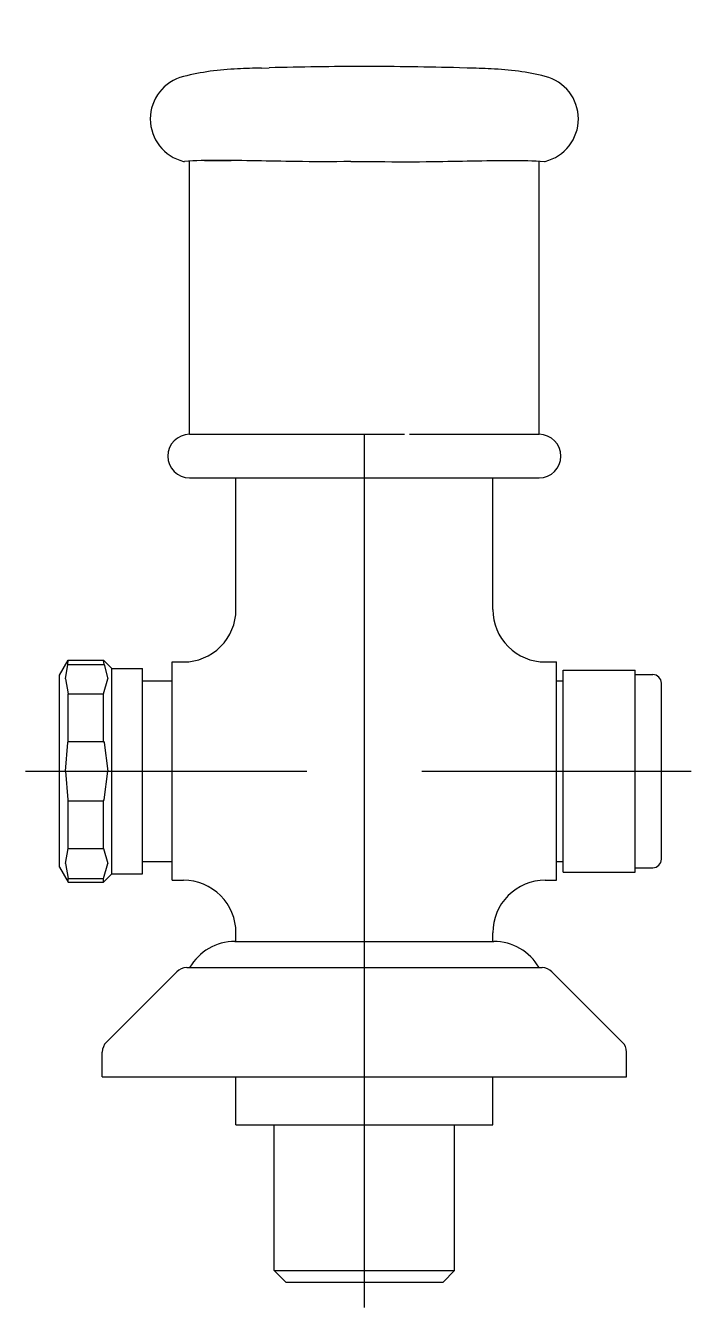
# Model space of a CAD drawing. Extents: x -329.459 to -329.382, y 0.231 to 0.378.
import ezdxf

# ---------------------------------------------------------------- set-up
doc = ezdxf.new("R2010")
doc.units = 0
doc.header["$LTSCALE"] = 0.2
doc.header["$MEASUREMENT"] = 0
doc.linetypes.add('AXES', pattern=[0.54, 0.3, -0.08, 0.08, -0.08])
doc.linetypes.add('CONTINU', pattern=[0])
doc.layers.get('0').update_dxf_attribs({"linetype": 'CONTINUOUS'})
doc.layers.add('DECA_EIXOS', color=5, linetype='AXES')

msp = doc.modelspace()

# ---------------------------------------------------------------- linework, layer by layer
at = {"linetype": 'CONTINU'}
for points in [[(-329.43162, 0.37279, 0.010911), (-329.43437, 0.3727)], [(-329.41985, 0.37297, 0.006805), (-329.43074, 0.37282)], [(-329.40897, 0.37282, 0.006805), (-329.41985, 0.37297)], [(-329.40533, 0.3727, 0.010911), (-329.40808, 0.37279)], [(-329.44057, 0.37182, 0.780788), (-329.44056, 0.36211)], [(-329.43437, 0.3727, 0.052292), (-329.44057, 0.37182)], [(-329.39916, 0.37183, 0.05221), (-329.40533, 0.3727)], [(-329.39915, 0.36211, 0.782036), (-329.39916, 0.37183)], [(-329.42141, 0.36208, -0.003748), (-329.42774, 0.36208, 0.003478), (-329.43664, 0.36222, 0.025475), (-329.44045, 0.36208)], [(-329.41829, 0.36208, 0.003697), (-329.41197, 0.36208, -0.003442), (-329.40306, 0.36222, -0.025504), (-329.39925, 0.36208)], [(-329.43985, 0.33086, 1), (-329.43985, 0.32586)], [(-329.39985, 0.32586, 1), (-329.39985, 0.33086)], [(-329.44055, 0.30479, 0.414692), (-329.43455, 0.3108)], [(-329.40515, 0.31079, 0.414603), (-329.39915, 0.30479)], [(-329.38585, 0.30235, 0.414214), (-329.38685, 0.30335)], [(-329.38685, 0.28123, 0.414213), (-329.38585, 0.28223)], [(-329.43455, 0.27379, 0.414471), (-329.44055, 0.27979)], [(-329.39915, 0.27979, 0.414471), (-329.40515, 0.27379)], [(-329.43466, 0.27279, 0.267949), (-329.43985, 0.26979)], [(-329.39985, 0.26979, 0.26795), (-329.40505, 0.27279)], [(-329.44019, 0.26979, 0.198937), (-329.44132, 0.26932)], [(-329.39838, 0.26932, 0.198915), (-329.39952, 0.26979)], [(-329.44938, 0.26126, 0.198898), (-329.44985, 0.26013)], [(-329.38985, 0.26013, 0.202122), (-329.39034, 0.26127)]]:
    msp.add_lwpolyline(points, format="xyb", dxfattribs=at)
for points in [[(-329.43162, 0.37279), (-329.43074, 0.37282)], [(-329.40808, 0.37279), (-329.40897, 0.37282)], [(-329.44056, 0.36211), (-329.44045, 0.36208)], [(-329.43985, 0.33086), (-329.43985, 0.36213)], [(-329.43815, 0.36221), (-329.43511, 0.36221)], [(-329.42141, 0.36208), (-329.41985, 0.36208)], [(-329.41985, 0.36208), (-329.41829, 0.36208)], [(-329.4046, 0.36221), (-329.40154, 0.36221)], [(-329.40185, 0.36221), (-329.40154, 0.36221)], [(-329.39985, 0.33086), (-329.39985, 0.36213)], [(-329.39925, 0.36208), (-329.39915, 0.36211)], [(-329.43985, 0.33086), (-329.41524, 0.33086)], [(-329.41468, 0.33086), (-329.39985, 0.33086)], [(-329.43985, 0.32586), (-329.39985, 0.32586)], [(-329.43455, 0.3108), (-329.43455, 0.32586)], [(-329.40515, 0.31079), (-329.40515, 0.32586)], [(-329.45475, 0.30329), (-329.45377, 0.30499)], [(-329.45405, 0.30287), (-329.4538, 0.30451)], [(-329.4538, 0.30451), (-329.45377, 0.30499)], [(-329.4538, 0.30451), (-329.44965, 0.30451)], [(-329.45377, 0.30499), (-329.4497, 0.30499)], [(-329.4497, 0.30499), (-329.44875, 0.30404)], [(-329.44965, 0.30451), (-329.4497, 0.30499)], [(-329.44965, 0.30451), (-329.44922, 0.30287)], [(-329.44875, 0.28054), (-329.44875, 0.30404)], [(-329.44875, 0.30404), (-329.44525, 0.30404)], [(-329.44525, 0.28054), (-329.44525, 0.30404)], [(-329.44185, 0.27979), (-329.44185, 0.30479)], [(-329.44185, 0.30479), (-329.44055, 0.30479)], [(-329.39915, 0.30479), (-329.39785, 0.30479)], [(-329.39785, 0.27979), (-329.39785, 0.30479)], [(-329.39709, 0.28073), (-329.39709, 0.30385)], [(-329.39709, 0.30385), (-329.38885, 0.30385)], [(-329.38885, 0.28073), (-329.38885, 0.30385)], [(-329.45475, 0.28129), (-329.45475, 0.30329)], [(-329.45405, 0.30287), (-329.45377, 0.30116)], [(-329.4497, 0.30116), (-329.44922, 0.30287)], [(-329.44525, 0.30262), (-329.44185, 0.30262)], [(-329.39785, 0.30262), (-329.39709, 0.30262)], [(-329.38885, 0.30335), (-329.38685, 0.30335)], [(-329.38585, 0.28223), (-329.38585, 0.30235)], [(-329.45377, 0.2957), (-329.45377, 0.30116)], [(-329.45377, 0.30116), (-329.4497, 0.30116)], [(-329.4497, 0.2957), (-329.4497, 0.30116)], [(-329.45405, 0.29229), (-329.4538, 0.29556)], [(-329.4538, 0.29556), (-329.45377, 0.2957)], [(-329.45377, 0.2957), (-329.4497, 0.2957)], [(-329.4497, 0.2957), (-329.44965, 0.29556)], [(-329.44965, 0.29556), (-329.44922, 0.29229)], [(-329.45405, 0.29229), (-329.4538, 0.28902)], [(-329.44965, 0.28902), (-329.44922, 0.29229)], [(-329.4538, 0.28902), (-329.45377, 0.28888)], [(-329.45377, 0.28342), (-329.45377, 0.28888)], [(-329.45377, 0.28888), (-329.4497, 0.28888)], [(-329.4497, 0.28888), (-329.44965, 0.28902)], [(-329.4497, 0.28342), (-329.4497, 0.28888)], [(-329.45405, 0.28171), (-329.45377, 0.28342)], [(-329.45377, 0.28342), (-329.4497, 0.28342)], [(-329.4497, 0.28342), (-329.44922, 0.28171)], [(-329.44525, 0.28196), (-329.44185, 0.28196)], [(-329.39785, 0.28196), (-329.39709, 0.28196)], [(-329.45475, 0.28129), (-329.45377, 0.27959)], [(-329.45405, 0.28171), (-329.45377, 0.28001)], [(-329.4497, 0.28001), (-329.44922, 0.28171)], [(-329.4497, 0.27959), (-329.44875, 0.28054)], [(-329.44875, 0.28054), (-329.44525, 0.28054)], [(-329.39709, 0.28073), (-329.38885, 0.28073)], [(-329.38885, 0.28123), (-329.38685, 0.28123)], [(-329.45377, 0.27959), (-329.45377, 0.28001)], [(-329.45377, 0.28001), (-329.4497, 0.28001)], [(-329.45377, 0.27959), (-329.4497, 0.27959)], [(-329.4497, 0.27959), (-329.4497, 0.28001)], [(-329.44185, 0.27979), (-329.44055, 0.27979)], [(-329.39915, 0.27979), (-329.39785, 0.27979)], [(-329.43455, 0.27279), (-329.43455, 0.27379)], [(-329.40515, 0.27279), (-329.40515, 0.27379)], [(-329.43466, 0.27279), (-329.40505, 0.27279)], [(-329.44938, 0.26126), (-329.44132, 0.26932)], [(-329.44019, 0.26979), (-329.39952, 0.26979)], [(-329.39838, 0.26932), (-329.39034, 0.26127)], [(-329.44985, 0.25729), (-329.44985, 0.26013)], [(-329.38985, 0.25729), (-329.38985, 0.26013)], [(-329.44985, 0.25729), (-329.38985, 0.25729)], [(-329.43455, 0.25179), (-329.43455, 0.25729)], [(-329.40515, 0.25179), (-329.40515, 0.25729)], [(-329.43455, 0.25179), (-329.40515, 0.25179)], [(-329.43018, 0.23512), (-329.43018, 0.25179)], [(-329.40952, 0.23512), (-329.40952, 0.25179)], [(-329.43018, 0.23512), (-329.42885, 0.23379)], [(-329.43018, 0.23512), (-329.40952, 0.23512)], [(-329.41085, 0.23379), (-329.40952, 0.23512)], [(-329.42885, 0.23379), (-329.41085, 0.23379)]]:
    msp.add_lwpolyline(points, dxfattribs=at)
at = {"layer": 'DECA_EIXOS'}
for points in [[(-329.41985, 0.23089), (-329.41985, 0.37765)], [(-329.45862, 0.29229), (-329.42645, 0.29229)], [(-329.41326, 0.29229), (-329.38243, 0.29229)]]:
    msp.add_lwpolyline(points, dxfattribs=at)

doc.saveas('drawing.dxf')
